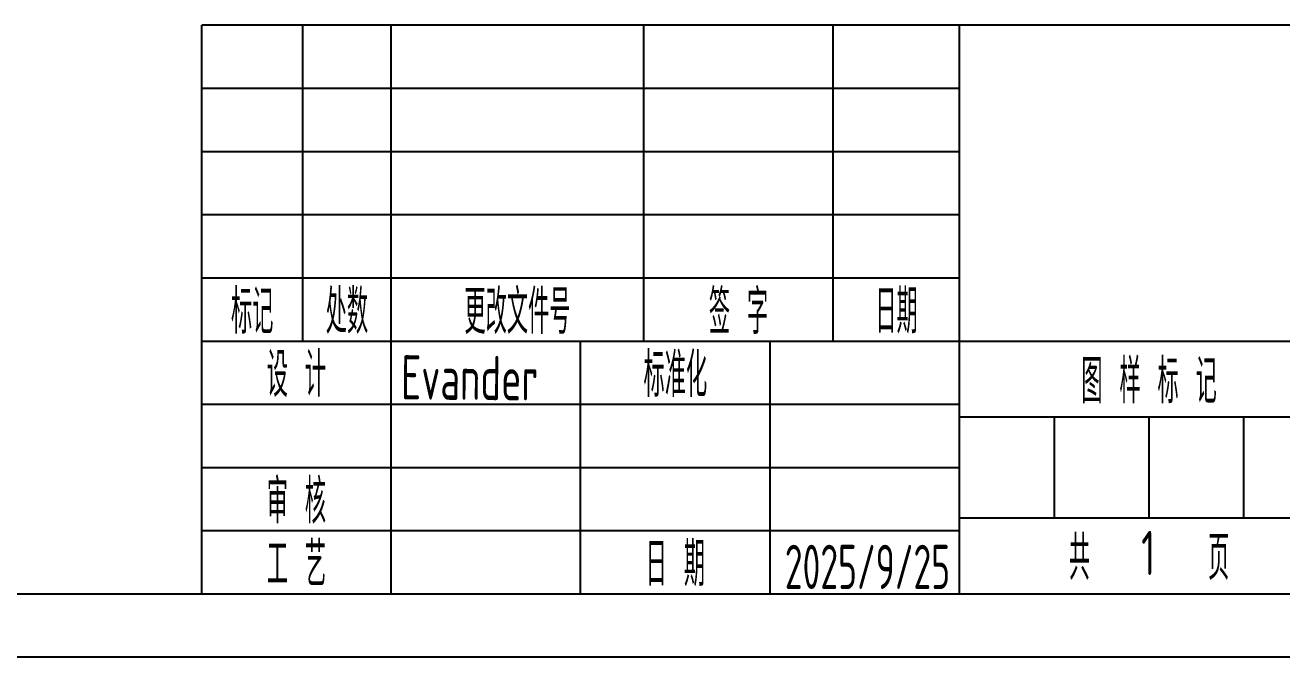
# Model space of a CAD drawing. Header units: millimetres. Extents: x 1241 to 2501, y 194 to 1085.
# Drawn here: x 1904.5 to 2202.9, y 193.6 to 343.6 of the extents above; entities that cross this region are included whole.
import ezdxf
from ezdxf.enums import TextEntityAlignment as Align

# ---------------------------------------------------------------- set-up
doc = ezdxf.new("R2010")
doc.units = ezdxf.units.MM
doc.header["$LTSCALE"] = 3
for name, color, linetype in [('1轮廓实线层', 7, 'Continuous'), ('2细线层', 4, 'Continuous'), ('6文字层', 3, 'Continuous'), ('图框层', 7, 'Continuous')]:
    doc.layers.add(name, color=color, linetype=linetype)
doc.styles.add('PC_TEXTSTYLE', font='ISOCP.SHX', dxfattribs={"width": 0.707, "bigfont": 'GBCBIG.SHX'})

# ---------------------------------------------------------------- blocks, each defined once
blk = doc.blocks.new('ZwmFrameMain_A3^_^无分区图框^_^landscape')
at = {"layer": '1轮廓实线层'}
blk.add_line((0, 0), (390, 0), dxfattribs=at)
at = {"layer": '2细线层'}
blk.add_line((-25, -5), (395, -5), dxfattribs=at)
blk = doc.blocks.new('ZwmFrameMain_标题栏1')
at = {"layer": '1轮廓实线层'}
for p, q in [((-180, 0), (-180, 45)), ((0, 45), (-180, 45)), ((-172, 20), (-172, 45)), ((-165, 20), (-165, 45)), ((-145, 20), (-145, 45)), ((-130, 20), (-130, 45)), ((-120, 0), (-120, 45)), ((-180, 20), (-60, 20)), ((-165, 0), (-165, 20)), ((-150, 0), (-150, 20)), ((-135, 0), (-135, 20)), ((-180, 0), (0, 0))]:
    blk.add_line(p, q, dxfattribs=at)
at = {"layer": '1轮廓实线层', "color": 7}
blk.add_line((-180, 25), (-120, 25), dxfattribs=at)
at = {"layer": '2细线层'}
for p, q in [((-180, 40), (-120, 40)), ((-180, 35), (-120, 35)), ((-180, 30), (-120, 30)), ((-180, 15), (-120, 15)), ((-120, 14), (-60, 14)), ((-112.5, 6), (-112.5, 14)), ((-105, 6), (-105, 14)), ((-97.5, 6), (-97.5, 14)), ((-180, 10), (-120, 10)), ((-120, 6), (-60, 6)), ((-180, 5), (-120, 5))]:
    blk.add_line(p, q, dxfattribs=at)
at = {"layer": '6文字层', "style": 'PC_TEXTSTYLE', "width": 0.667}
for s, p in [('标记', (-176, 22.5)), ('处数', (-168.5, 22.5)), (' 更改文件号 ', (-155, 22.5)), (' 签 字 ', (-137.5, 22.5)), (' 日期 ', (-125, 22.5)), (' 设 计 ', (-172.5, 17.505)), (' 标准化 ', (-142.5, 17.505)), (' 图 样 标 记 ', (-105, 17)), (' 审 核 ', (-172.5, 7.5)), (' 工 艺 ', (-172.5, 2.5)), (' 日 期 ', (-142.5, 2.5)), ('共       页', (-105, 3))]:
    blk.add_text(s, height=3.5, dxfattribs=at).set_placement(p, align=Align.MIDDLE)
at = {"layer": '6文字层', "style": 'PC_TEXTSTYLE', "flags": 8}
for tag, height, width, p, p2 in [('企业名称', 5, 3.445461, (-54.29, 34.82), (-5.268, 34.82)), ('产品名称或材料标记', 7, 1.034456, (-113.463, 28.635), (-66.422, 28.635)), ('图样名称', 5, 3.480264, (-54.785, 19.978), (-5.268, 19.978)), ('标准化', 3.5, 1.756036, (-133.835, 15.372), (-120.752, 15.372)), ('重量', 3.5, 2.448074, (-88.457, 7.542), (-76.549, 7.542)), ('比例', 3.5, 2.367734, (-73.354, 7.542), (-61.929, 7.542)), ('图样代号', 5, 3.489916, (-54.785, 5.63), (-5.516, 5.63)), ('审核', 3.5, 2.723972, (-163.989, 5.367), (-150.634, 5.367)), ('共几页', 3.5, 0.953151, (-108.584, 1.476), (-101.556, 1.476)), ('工艺', 3.5, 2.851598, (-164.21, 0.371), (-150.891, 0.371)), ('日期', 3.5, 2.733185, (-133.835, 0.371), (-120.752, 0.371))]:
    blk.add_attdef(tag, text='', height=height, dxfattribs=dict(at, width=width)).set_placement(p, p2, align=Align.FIT)
at = {"layer": '6文字层', "style": 'PC_TEXTSTYLE', "width": 9.901758, "flags": 8}
blk.add_attdef('设计', text='', height=3.5, rotation=359.57685, dxfattribs=at).set_placement((-164.229, 15.372), (-150.367, 15.269), align=Align.FIT)
at = {"layer": '6文字层', "color": 3, "style": 'PC_TEXTSTYLE', "width": 0.96618, "flags": 8}
blk.add_attdef('第几页', text='', height=3.5, dxfattribs=at).set_placement((-78.287, 1.502), (-71.163, 1.502), align=Align.FIT)
at = {"layer": '6文字层', "color": 0, "style": 'PC_TEXTSTYLE', "width": 0.715273, "flags": 8}
blk.add_attdef('图纸张数', text='', height=3.5, dxfattribs=at).set_placement((-2.662, -3.873), (4.461, -3.873), align=Align.FIT)

msp = doc.modelspace()

# ---------------------------------------------------------------- block references
at = {"layer": '图框层', "xscale": 3, "yscale": 3, "zscale": 3}
msp.add_blockref('ZwmFrameMain_A3^_^无分区图框^_^landscape', (1316.381, 208.634), dxfattribs=at)
at = {"layer": '图框层'}
ref = msp.add_blockref('ZwmFrameMain_标题栏1', (2486.381, 208.634), dxfattribs=dict(at, xscale=3, yscale=3, zscale=3))
ref.add_attrib('设计', 'Evander', (1993.695, 254.749), dxfattribs={"layer": '6文字层', "height": 10.5, "rotation": 359.57685, "style": 'PC_TEXTSTYLE', "width": 0.707})
ref.add_attrib('日期', '2025/9/25', dxfattribs={"layer": '6文字层', "height": 10.5, "style": 'PC_TEXTSTYLE', "width": 0.607454}).set_placement((2084.876, 209.748), (2124.126, 209.748), align=Align.FIT)
ref.add_attrib('共几页', '1', dxfattribs={"layer": '6文字层', "height": 10.5, "style": 'PC_TEXTSTYLE', "width": 0.707}).set_placement((2171.172, 213.061), align=Align.CENTER)

doc.saveas('drawing.dxf')
